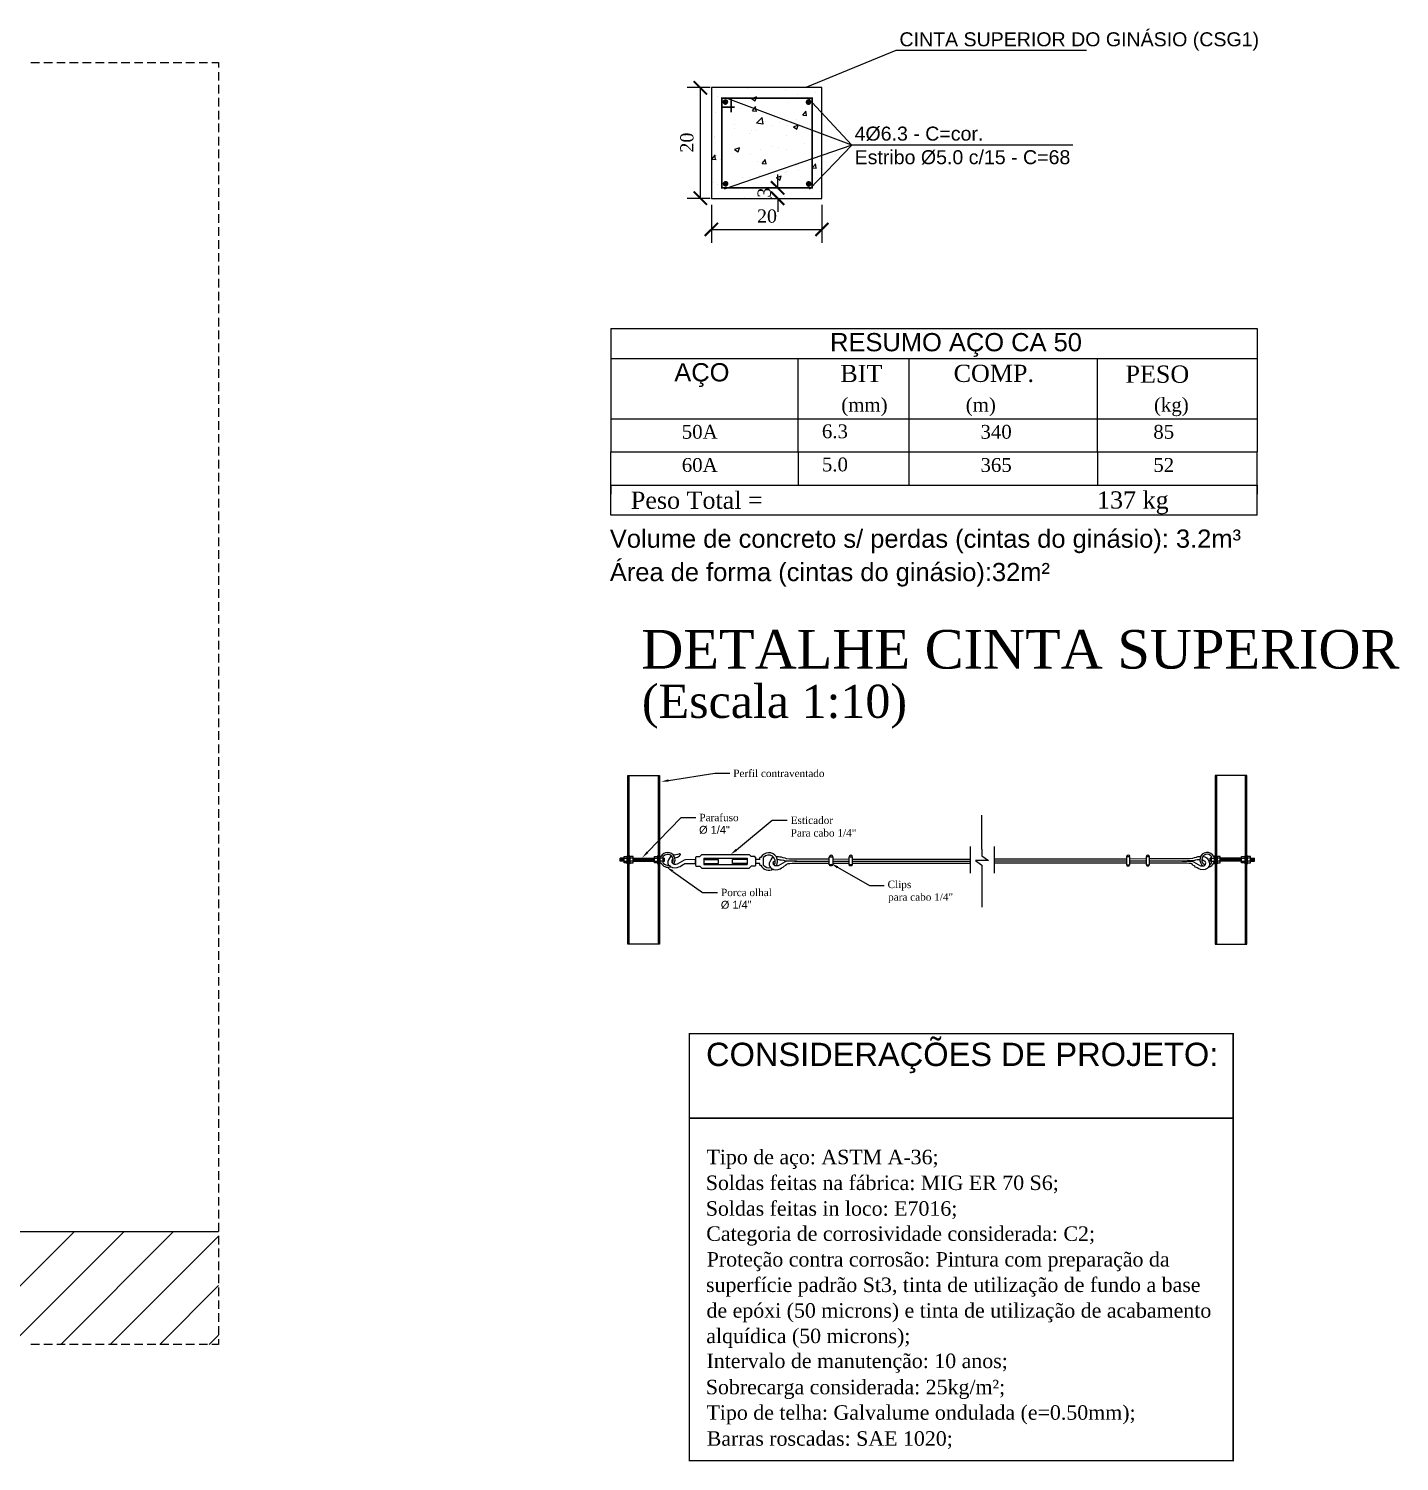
# Model space of a CAD drawing. Header units: millimetres. Extents: x 180 to 11148, y -1598 to 1045.
# Drawn here: x 7935 to 9177, y -281 to 1017 of the extents above; entities that cross this region are included whole.
import ezdxf

# ---------------------------------------------------------------- set-up
doc = ezdxf.new("R2010")
doc.units = ezdxf.units.MM
doc.header["$MEASUREMENT"] = 0
for name, color, linetype in [('PDF10_Text', 7, 'Continuous'), ('PDF11_Geometry', 7, 'Continuous'), ('PDF11_Solid Fills', 7, 'Continuous'), ('PDF11_Text', 7, 'Continuous')]:
    doc.layers.add(name, color=color, linetype=linetype)
doc.styles.add('PDF Arial', font='arial.ttf')
doc.styles.add('PDF Times New Roman', font='times.ttf')

msp = doc.modelspace()

# ---------------------------------------------------------------- linework, layer by layer
at = {"layer": 'PDF11_Geometry', "lineweight": -3}
for points in [[(8893.9221, 997.2411), (8720.9795, 997.2411), (8639.4827, 963.5839)], [(7937.1285, 986.4454), (7944.9606, 986.4454)], [(7948.7709, 986.4454), (7956.603, 986.4454)], [(7960.6249, 986.4454), (7968.2454, 986.4454)], [(7972.2673, 986.4454), (7980.0995, 986.4454)], [(7983.9097, 986.4454), (7991.7419, 986.4454)], [(7995.7638, 986.4454), (8003.596, 986.4454)], [(8007.4062, 986.4454), (8015.2384, 986.4454)], [(8019.0486, 986.4454), (8026.8808, 986.4454)], [(8030.9027, 986.4454), (8038.7349, 986.4454)], [(8042.5451, 986.4454), (8050.3773, 986.4454)], [(8054.1875, 986.4454), (8062.0197, 986.4454)], [(8066.0416, 986.4454), (8073.8737, 986.4454)], [(8077.684, 986.4454), (8085.5161, 986.4454)], [(8089.5381, 986.4454), (8097.1585, 986.4454)], [(8101.1805, 986.4454), (8107.3192, 986.4454)], [(8107.3192, 986.4454), (8107.3192, 981.7884)], [(8107.3192, 977.7665), (8107.3192, 969.9343)], [(8107.3192, 966.1241), (8107.3192, 958.2919)], [(8552.9056, 963.5839), (8531.9493, 963.5839)], [(8543.8033, 963.5839), (8543.8033, 863.2476)], [(8558.8326, 961.8905), (8558.8326, 961.8905)], [(8586.9861, 962.9489), (8586.9861, 962.9489)], [(8596.3, 962.3139), (8596.3, 962.3139)], [(8621.0665, 961.4671), (8621.0665, 961.4671)], [(8107.3192, 954.27), (8107.3192, 946.4379)], [(8559.256, 955.9635), (8559.256, 955.9635)], [(8881.6446, 911.5107), (8681.1837, 911.5107), (8566.6648, 954.4817)], [(8567.9349, 948.978), (8567.9349, 948.978)], [(8590.3729, 953.635), (8593.5481, 951.5182)], [(8590.5846, 953.8467), (8595.0299, 955.5401)], [(8591.8547, 952.1532), (8591.8547, 952.1532)], [(8593.5481, 951.5182), (8594.8182, 955.3284)], [(8623.6067, 950.0364), (8623.6067, 950.0364)], [(8632.0739, 957.4452), (8632.0739, 957.4452)], [(8681.1837, 911.5107), (8640.9645, 954.6934)], [(8647.9499, 959.562), (8647.9499, 959.562)], [(8107.3192, 942.6276), (8107.3192, 934.7955)], [(8557.9859, 940.7225), (8557.9859, 940.7225)], [(8591.008, 945.5911), (8591.008, 945.5911)], [(8591.2197, 942.6276), (8594.1832, 946.4379)], [(8591.2197, 942.6276), (8595.0299, 942.4159)], [(8594.6065, 942.2043), (8593.7598, 946.2262)], [(8594.8182, 931.4086), (8599.8985, 936.4889)], [(8599.6869, 936.4889), (8600.5336, 930.5619), (8594.8182, 931.4086)], [(8636.7309, 938.6057), (8639.6944, 942.4159)], [(8636.7309, 938.6057), (8640.5411, 938.394)], [(8640.1177, 938.394), (8639.4827, 942.2043)], [(8107.3192, 930.9852), (8107.3192, 923.1531)], [(8554.1757, 923.3647), (8554.1757, 923.3647)], [(8574.7086, 930.3502), (8574.7086, 930.3502)], [(8575.132, 926.9633), (8575.132, 926.9633)], [(8590.1613, 924.4231), (8590.1613, 924.4231)], [(8593.5481, 924.4231), (8593.5481, 924.4231)], [(8608.5774, 929.0801), (8608.5774, 929.0801)], [(8615.3512, 932.2553), (8615.3512, 932.2553)], [(8622.76, 928.8684), (8622.76, 928.8684)], [(8628.2637, 928.0217), (8631.4389, 925.9049)], [(8628.4753, 928.2334), (8632.9206, 929.9268)], [(8630.5921, 930.7735), (8630.5921, 930.7735)], [(8631.2272, 934.3721), (8631.2272, 934.3721)], [(8631.4389, 925.9049), (8632.7089, 929.7151)], [(8642.4462, 927.5983), (8642.4462, 927.5983)], [(8107.3192, 919.1311), (8107.3192, 911.299)], [(8556.5041, 918.0727), (8556.5041, 918.0727)], [(8557.1392, 919.5545), (8557.1392, 919.5545)], [(8681.1837, 911.5107), (8565.3947, 871.5031)], [(8575.132, 907.7004), (8579.5773, 909.3939)], [(8578.0955, 905.3719), (8579.3656, 909.1822)], [(8588.0445, 921.883), (8588.0445, 921.883)], [(8608.7891, 910.4523), (8608.7891, 910.4523)], [(8614.5045, 909.3939), (8614.5045, 909.3939)], [(8621.9133, 920.4012), (8621.9133, 920.4012)], [(8638.636, 912.5691), (8638.636, 912.5691)], [(8681.1837, 911.5107), (8642.8696, 871.7148)], [(8645.8331, 916.8027), (8645.8331, 916.8027)], [(8107.3192, 907.4887), (8107.3192, 899.6566)], [(8554.3873, 898.8099), (8557.5625, 902.6201)], [(8554.3873, 898.8099), (8558.1976, 898.5982)], [(8556.5041, 898.3865), (8556.5041, 898.3865)], [(8557.7742, 898.3865), (8557.1392, 902.4084)], [(8558.6209, 901.9851), (8558.6209, 901.9851)], [(8562.0078, 898.1748), (8562.0078, 898.1748)], [(8571.7451, 904.1019), (8571.7451, 904.1019)], [(8574.9203, 907.4887), (8578.0955, 905.3719)], [(8589.3145, 903.2551), (8589.3145, 903.2551)], [(8595.8766, 896.6931), (8595.8766, 896.6931)], [(8598.6285, 907.2771), (8598.6285, 907.2771)], [(8599.8985, 894.9996), (8603.0737, 898.5982)], [(8603.4971, 894.5763), (8602.6504, 898.3865)], [(8621.9133, 907.7004), (8621.9133, 907.7004)], [(8107.3192, 895.8463), (8107.3192, 888.0142)], [(8107.3192, 883.9923), (8107.3192, 876.1601)], [(8597.7817, 884.4156), (8597.7817, 884.4156)], [(8599.8985, 894.9996), (8603.7088, 894.5763)], [(8613.0227, 882.0871), (8617.468, 883.7806)], [(8614.0811, 872.7732), (8614.0811, 884.839)], [(8615.9862, 879.7587), (8617.2563, 883.7806)], [(8621.2782, 886.5324), (8621.2782, 886.5324)], [(8621.9133, 887.5908), (8621.9133, 887.5908)], [(8629.9571, 895.2113), (8629.9571, 895.2113)], [(8633.1323, 888.2259), (8633.1323, 888.2259)], [(8645.4097, 890.9777), (8648.5849, 894.5763)], [(8645.4097, 890.9777), (8649.22, 890.5543)], [(8649.0083, 890.5543), (8648.1616, 894.5763)], [(8653.2419, 890.5543), (8653.2419, 890.5543)], [(8107.3192, 872.3499), (8107.3192, 864.5177)], [(8555.6574, 877.2185), (8555.6574, 877.2185)], [(8559.0443, 875.5251), (8559.0443, 875.5251)], [(8581.9057, 882.2988), (8581.9057, 882.2988)], [(8588.6795, 882.0871), (8588.6795, 882.0871)], [(8596.0883, 881.8755), (8596.0883, 881.8755)], [(8610.0592, 872.7732), (8625.9352, 872.7732)], [(8612.811, 882.0871), (8615.9862, 879.7587)], [(8107.3192, 860.4958), (8107.3192, 852.8753)], [(8552.9056, 863.2476), (8531.9493, 863.2476)], [(8553.964, 857.3206), (8553.964, 823.0284)], [(8563.9129, 863.2476), (8564.1246, 863.2476)], [(8583.5992, 864.306), (8583.5992, 864.306)], [(8607.519, 863.2476), (8608.3657, 864.0943)], [(8608.3657, 863.2476), (8608.1541, 864.0943)], [(8610.0592, 863.2476), (8625.9352, 863.2476)], [(8614.0811, 863.2476), (8614.0811, 851.1819)], [(8620.4315, 865.3644), (8620.4315, 865.3644)], [(8645.1981, 867.6929), (8645.1981, 867.6929)], [(8652.6069, 869.3863), (8652.6069, 869.3863)], [(8654.0886, 857.3206), (8654.0886, 823.0284)], [(8107.3192, 848.8534), (8107.3192, 841.0212)], [(8107.3192, 837.211), (8107.3192, 829.3788)], [(8553.964, 835.0942), (8654.0886, 835.0942)], [(8107.3192, 825.3569), (8107.3192, 817.5247)], [(8107.3192, 813.7145), (8107.3192, 805.8823)], [(8107.3192, 802.0721), (8107.3192, 794.2399)], [(8107.3192, 790.218), (8107.3192, 782.3859)], [(8107.3192, 778.5756), (8107.3192, 770.7435)], [(8107.3192, 766.9332), (8107.3192, 759.1011)], [(8107.3192, 755.0791), (8107.3192, 747.247)], [(8107.3192, 743.4367), (8107.3192, 735.6046)], [(8462.7299, 745.3419), (8462.7299, 633.3631)], [(8462.7299, 745.3419), (9048.4485, 745.3419)], [(9048.4485, 745.3419), (9048.4485, 633.3631)], [(8107.3192, 731.5827), (8107.3192, 723.9622)], [(8107.3192, 719.9403), (8107.3192, 712.1081)], [(8462.7299, 718.0351), (9048.4485, 718.0351)], [(8632.7089, 633.3631), (8632.7089, 718.0351)], [(8733.2569, 633.3631), (8733.2569, 718.0351)], [(8903.871, 633.3631), (8903.871, 718.0351)], [(8107.3192, 708.2979), (8107.3192, 700.4657)], [(8107.3192, 696.4438), (8107.3192, 688.6116)], [(8107.3192, 684.8014), (8107.3192, 676.9692)], [(8107.3192, 673.159), (8107.3192, 665.3268)], [(8462.7299, 663.4217), (9048.4485, 663.4217)], [(8107.3192, 661.3049), (8107.3192, 653.4727)], [(8107.3192, 649.6625), (8107.3192, 641.8303)], [(8107.3192, 638.0201), (8107.3192, 630.1879)], [(8107.3192, 626.166), (8107.3192, 618.3339)], [(8462.7299, 625.531), (8462.7299, 633.3631)], [(8462.7299, 633.3631), (9048.4485, 633.3631)], [(8462.7299, 595.2607), (8462.7299, 625.531)], [(8632.7089, 633.3631), (8632.7089, 603.3046)], [(8733.2569, 625.531), (8733.2569, 633.3631)], [(8733.2569, 603.3046), (8733.2569, 625.531)], [(8903.871, 633.3631), (8903.871, 625.531)], [(8903.871, 625.531), (8903.871, 603.3046)], [(9048.4485, 625.531), (9048.4485, 633.3631)], [(9048.4485, 595.2607), (9048.4485, 625.531)], [(8107.3192, 614.5236), (8107.3192, 606.6915)], [(8107.3192, 602.6695), (8107.3192, 595.0491)], [(8462.7299, 603.3046), (8462.7299, 595.2607)], [(8462.7299, 603.3046), (9048.4485, 603.3046)], [(8462.7299, 603.3046), (9048.4485, 603.3046)], [(8462.7299, 575.9979), (8462.7299, 603.3046)], [(9048.4485, 603.3046), (9048.4485, 595.2607)], [(9048.4485, 575.9979), (9048.4485, 603.3046)], [(8107.3192, 591.0271), (8107.3192, 583.195)], [(8107.3192, 579.3847), (8107.3192, 571.5526)], [(9048.4485, 575.9979), (8462.7299, 575.9979)], [(8107.3192, 567.5307), (8107.3192, 559.6985)], [(8107.3192, 555.8883), (8107.3192, 548.0561)], [(8107.3192, 544.2459), (8107.3192, 536.4137)], [(8107.3192, 532.3918), (8107.3192, 524.5596)], [(8107.3192, 520.7494), (8107.3192, 512.9172)], [(8107.3192, 509.107), (8107.3192, 501.2748)], [(8107.3192, 497.2529), (8107.3192, 489.4207)], [(8107.3192, 485.6105), (8107.3192, 477.7783)], [(8107.3192, 473.7564), (8107.3192, 466.1359)], [(8107.3192, 462.114), (8107.3192, 454.2819)], [(8107.3192, 450.4716), (8107.3192, 442.6395)], [(8107.3192, 438.6175), (8107.3192, 430.7854)], [(8107.3192, 426.9751), (8107.3192, 419.143)], [(8107.3192, 415.3327), (8107.3192, 407.5006)], [(8107.3192, 403.4787), (8107.3192, 395.6465)], [(8107.3192, 391.8363), (8107.3192, 384.0041)], [(8107.3192, 380.1939), (8107.3192, 372.3617)], [(8107.3192, 368.3398), (8107.3192, 360.5076)], [(8107.3192, 356.6974), (8107.3192, 348.8652)], [(8107.3192, 344.8433), (8107.3192, 337.2228)], [(8478.242, 187.2174), (8478.242, 340.2621)], [(8478.242, 340.2621), (8506.8188, 340.2621)], [(8479.3004, 187.2174), (8479.3004, 340.2621)], [(8505.7604, 340.2621), (8505.7604, 187.2174)], [(8506.8188, 340.2621), (8506.8188, 187.2174)], [(8515.0743, 335.6051), (8556.987, 342.1672), (8570.5345, 342.1672)], [(9010.6172, 340.2621), (9010.6172, 187.2174)], [(9039.194, 340.2621), (9010.6172, 340.2621)], [(9011.6756, 340.2621), (9011.6756, 187.2174)], [(9038.1356, 187.2174), (9038.1356, 340.2621)], [(9039.194, 187.2174), (9039.194, 340.2621)], [(8107.3192, 333.2009), (8107.3192, 325.3687)], [(8107.3192, 321.5585), (8107.3192, 313.7263)], [(8107.3192, 309.7044), (8107.3192, 301.8723)], [(8495.8114, 270.4077), (8526.505, 302.1597), (8539.8409, 302.1597)], [(8576.6732, 272.7362), (8609.0602, 299.6195), (8622.6078, 299.6195)], [(8799.1489, 273.3712), (8799.1489, 304.0648)], [(8107.3192, 298.062), (8107.3192, 290.2299)], [(8107.3192, 286.4196), (8107.3192, 278.5875)], [(8107.3192, 274.5655), (8107.3192, 266.7334)], [(8788.3532, 275.6997), (8788.3532, 251.5682)], [(8799.1489, 273.3712), (8799.1489, 267.2325), (8805.0759, 262.9989), (8793.4335, 262.9989), (8799.1489, 258.7653), (8799.1489, 253.8966)], [(8810.1562, 275.6997), (8810.1562, 251.5682)], [(8107.3192, 262.9231), (8107.3192, 255.091)], [(8474.8551, 265.1157), (8471.2566, 265.1157)], [(8471.2566, 262.3638), (8471.2566, 265.1157)], [(8471.2566, 264.904), (8474.8551, 264.904)], [(8474.8551, 264.904), (8471.2566, 264.904)], [(8474.8551, 264.6923), (8471.2566, 264.6923)], [(8474.8551, 264.269), (8471.2566, 264.269)], [(8474.8551, 263.6339), (8471.2566, 263.6339)], [(8474.8551, 262.9989), (8471.2566, 262.9989)], [(8474.8551, 262.7872), (8471.2566, 262.7872)], [(8474.8551, 262.5755), (8471.2566, 262.5755)], [(8474.8551, 262.3638), (8471.2566, 262.3638)], [(8474.8551, 263.6339), (8473.585, 263.6339)], [(8474.8551, 260.8821), (8474.8551, 266.5974)], [(8474.8551, 266.5974), (8477.607, 266.5974)], [(8474.8551, 265.1157), (8477.607, 265.1157)], [(8474.8551, 262.3638), (8477.607, 262.3638)], [(8477.607, 260.8821), (8474.8551, 260.8821)], [(8482.899, 266.5974), (8479.9354, 266.5974)], [(8482.899, 265.1157), (8479.9354, 265.1157)], [(8482.899, 262.3638), (8479.9354, 262.3638)], [(8479.9354, 260.8821), (8482.899, 260.8821)], [(8482.899, 260.8821), (8482.899, 266.5974)], [(8482.899, 265.1157), (8502.3735, 265.1157)], [(8492.6362, 264.904), (8482.899, 264.904)], [(8482.899, 264.904), (8502.3735, 264.904)], [(8482.899, 264.6923), (8502.3735, 264.6923)], [(8482.899, 264.269), (8502.3735, 264.269)], [(8482.899, 263.6339), (8502.3735, 263.6339)], [(8482.899, 262.9989), (8502.3735, 262.9989)], [(8482.899, 262.7872), (8502.3735, 262.7872)], [(8482.899, 262.5755), (8502.3735, 262.5755)], [(8482.899, 262.3638), (8502.3735, 262.3638)], [(8502.3735, 260.8821), (8502.3735, 266.5974)], [(8502.3735, 266.5974), (8505.1254, 266.5974)], [(8502.3735, 265.1157), (8505.1254, 265.1157)], [(8502.3735, 262.3638), (8505.1254, 262.3638)], [(8505.1254, 260.8821), (8502.3735, 260.8821)], [(8508.3006, 266.5974), (8507.4538, 266.5974)], [(8510.2057, 265.1157), (8507.4538, 265.1157)], [(8510.2057, 262.3638), (8507.4538, 262.3638)], [(8507.4538, 260.8821), (8508.3006, 260.8821)], [(8510.2057, 260.8821), (8510.2057, 266.5974)], [(8510.2057, 266.5974), (8510.2057, 266.5974)], [(8510.2057, 265.1157), (8511.4758, 265.1157)], [(8511.4758, 264.904), (8510.2057, 264.904)], [(8510.2057, 264.904), (8511.4758, 264.904)], [(8510.2057, 264.6923), (8511.4758, 264.6923)], [(8510.2057, 264.269), (8511.4758, 264.269)], [(8510.2057, 263.6339), (8511.4758, 263.6339)], [(8510.2057, 262.9989), (8511.4758, 262.9989)], [(8510.2057, 262.7872), (8511.4758, 262.7872)], [(8510.2057, 262.5755), (8511.4758, 262.5755)], [(8510.2057, 262.3638), (8511.4758, 262.3638)], [(8510.2057, 260.8821), (8510.2057, 260.8821)], [(8511.4758, 262.3638), (8511.4758, 265.1157)], [(8517.6145, 267.2325), (8516.9794, 266.5974), (8515.921, 265.3274), (8515.4977, 264.269), (8514.4393, 262.1522), (8514.4393, 260.4587), (8515.0743, 259.1886), (8515.921, 258.5536), (8516.7678, 257.2835), (8518.0378, 257.0718), (8518.6729, 256.6485), (8520.3663, 256.4368), (8522.9065, 256.6485), (8524.3882, 257.2835), (8525.6583, 257.7069), (8526.9284, 258.5536), (8528.1985, 259.612), (8529.0452, 259.8237), (8529.8919, 260.247), (8531.5854, 260.4587), (8533.7022, 260.4587), (8537.089, 260.4587), (8538.9942, 260.4587), (8539.6292, 260.4587), (8539.6292, 264.0573), (8530.3153, 263.8456), (8529.2569, 263.4222), (8522.9065, 259.8237), (8521.6364, 259.612), (8520.3663, 259.612), (8519.5196, 259.8237), (8519.0962, 260.4587), (8518.4612, 261.0938), (8518.2495, 261.5171), (8518.2495, 262.5755), (8518.4612, 263.6339), (8518.6729, 264.0573), (8519.0962, 264.269)], [(8525.0233, 269.3493), (8524.3882, 268.9259), (8523.1182, 268.5026), (8521.6364, 268.2909), (8520.3663, 268.0792), (8519.0962, 268.0792)], [(8520.578, 265.1157), (8521.0014, 265.539), (8522.0598, 265.7507), (8523.1182, 266.1741), (8524.1766, 266.8091), (8525.0233, 267.4442), (8525.4466, 267.8675), (8525.87, 268.2909), (8525.87, 268.9259), (8525.4466, 269.1376), (8525.0233, 269.3493)], [(8539.6292, 265.9624), (8540.4759, 266.5974)], [(8539.6292, 265.9624), (8539.6292, 258.5536)], [(8540.4759, 266.5974), (8543.4394, 266.5974)], [(8543.4394, 266.5974), (8545.3446, 268.5026)], [(8545.3446, 268.5026), (8588.1039, 268.5026)], [(8547.038, 265.1157), (8586.4105, 265.1157)], [(8547.038, 265.1157), (8547.038, 259.4003)], [(8547.038, 264.0573), (8560.3738, 264.0573)], [(8547.038, 260.4587), (8560.3738, 260.4587)], [(8560.3738, 260.4587), (8560.3738, 264.0573)], [(8573.0746, 260.4587), (8573.0746, 264.0573)], [(8586.4105, 264.0573), (8573.0746, 264.0573)], [(8586.4105, 260.4587), (8573.0746, 260.4587)], [(8586.4105, 265.1157), (8586.4105, 259.4003)], [(8590.009, 266.5974), (8588.1039, 268.5026)], [(8593.1842, 266.5974), (8590.009, 266.5974)], [(8593.8193, 265.9624), (8593.1842, 266.5974)], [(8593.8193, 265.9624), (8593.8193, 258.5536)], [(8597.8412, 264.0573), (8593.8193, 264.0573)], [(8597.8412, 260.4587), (8593.8193, 260.4587)], [(8598.6879, 265.7507), (8597.8412, 265.7507)], [(8597.8412, 264.0573), (8597.8412, 265.7507)], [(8597.8412, 258.7653), (8597.8412, 260.4587)], [(8601.2281, 258.7653), (8601.2281, 265.7507)], [(8607.1551, 262.5755), (8606.3084, 260.6704)], [(8606.3084, 260.6704), (8606.3084, 258.7653)], [(8607.7902, 263.8456), (8607.1551, 262.5755)], [(8608.6369, 265.1157), (8607.7902, 263.8456)], [(8609.4836, 265.7507), (8608.6369, 265.1157)], [(8610.1186, 266.1741), (8609.4836, 265.7507)], [(8609.907, 261.0938), (8610.1186, 261.9405)], [(8610.1186, 260.0354), (8609.907, 261.0938)], [(8610.1186, 261.9405), (8610.542, 262.5755)], [(8610.3303, 259.4003), (8610.1186, 260.0354)], [(8610.542, 262.5755), (8610.9654, 262.5755)], [(8610.9654, 262.5755), (8611.6004, 262.9989)], [(8612.4471, 266.5974), (8614.7756, 266.5974), (8615.834, 266.3858), (8617.3158, 266.3858), (8618.5858, 265.9624), (8620.491, 265.539), (8621.761, 264.904), (8624.7246, 264.4806), (8627.4764, 264.4806), (8630.8633, 264.4806)], [(8613.5055, 264.0573), (8613.9289, 264.269)], [(8613.9289, 264.269), (8614.9873, 264.0573), (8615.834, 263.8456), (8617.5274, 263.6339), (8619.2209, 263.4222), (8620.0676, 263.2106), (8621.126, 262.7872), (8622.1844, 262.7872), (8624.3012, 262.7872), (8626.418, 262.7872), (8629.3815, 262.5755), (8631.2866, 262.5755)], [(8620.9143, 261.9405), (8614.5639, 258.3419)], [(8616.2574, 255.5901), (8617.5274, 256.4368), (8619.0092, 257.0718), (8620.0676, 258.1302), (8621.5494, 258.977), (8621.761, 259.612), (8623.4545, 260.4587), (8624.9362, 260.4587), (8627.2647, 260.6704), (8630.2282, 260.6704), (8632.9801, 260.6704), (8660.7102, 260.6704)], [(8622.1844, 262.3638), (8620.9143, 261.9405)], [(8631.4983, 262.3638), (8622.1844, 262.3638)], [(8630.8633, 264.4806), (8660.7102, 264.4806)], [(8631.2866, 262.5755), (8660.7102, 262.5755)], [(8631.4983, 262.3638), (8660.7102, 262.5755)], [(8663.8854, 264.4806), (8678.703, 264.269)], [(8663.8854, 262.5755), (8678.703, 262.5755)], [(8663.8854, 262.5755), (8678.703, 262.5755)], [(8663.8854, 260.6704), (8678.703, 260.6704)], [(8681.6665, 264.269), (8695.0023, 264.269)], [(8681.6665, 262.5755), (8695.0023, 262.5755)], [(8681.6665, 262.5755), (8695.0023, 262.5755)], [(8681.6665, 260.6704), (8695.0023, 260.6704)], [(8695.0023, 264.269), (8788.3532, 264.269)], [(8695.0023, 262.5755), (8788.3532, 262.5755)], [(8695.0023, 262.5755), (8788.3532, 262.5755)], [(8695.0023, 260.6704), (8788.3532, 260.6704)], [(8913.6678, 264.269), (8810.1562, 264.269)], [(8913.6678, 262.5755), (8810.1562, 262.5755)], [(8913.6678, 262.5755), (8810.1562, 262.5755)], [(8913.6678, 260.6704), (8810.1562, 260.6704)], [(8930.1788, 264.269), (8913.6678, 264.269)], [(8930.1788, 262.5755), (8913.6678, 262.5755)], [(8930.1788, 262.5755), (8913.6678, 262.5755)], [(8930.1788, 260.6704), (8913.6678, 260.6704)], [(8947.9599, 264.4806), (8933.1423, 264.269)], [(8947.9599, 262.5755), (8933.1423, 262.5755)], [(8947.9599, 262.5755), (8933.1423, 262.5755)], [(8947.9599, 260.6704), (8933.1423, 260.6704)], [(8980.982, 264.4806), (8951.1351, 264.4806)], [(8980.5586, 262.3638), (8951.1351, 262.5755)], [(8980.5586, 262.5755), (8951.1351, 262.5755)], [(8995.7996, 255.5901), (8994.3178, 256.4368), (8992.8361, 257.0718), (8991.7777, 258.1302), (8990.2959, 258.977), (8990.0842, 259.612), (8988.3908, 260.4587), (8986.909, 260.4587), (8984.5806, 260.6704), (8981.617, 260.6704), (8978.8652, 260.6704), (8951.1351, 260.6704)], [(8996.6463, 264.0573), (8996.0113, 263.8456), (8994.3178, 263.6339), (8992.6244, 263.4222), (8991.7777, 263.2106), (8990.7193, 262.7872), (8989.6609, 262.7872), (8987.5441, 262.7872), (8985.4273, 262.7872), (8982.4638, 262.5755), (8980.5586, 262.5755)], [(8980.5586, 262.3638), (8989.6609, 262.3638)], [(8997.2814, 266.5974), (8997.0697, 266.5974), (8996.0113, 266.3858), (8994.5295, 266.3858), (8993.2594, 265.9624), (8991.3543, 265.539), (8990.0842, 264.904), (8987.1207, 264.4806), (8984.5806, 264.4806), (8980.982, 264.4806)], [(8989.6609, 262.3638), (8990.931, 261.9405)], [(8990.931, 261.9405), (8997.2814, 258.3419)], [(8998.9748, 264.0573), (8998.3398, 264.0573)], [(8999.6098, 263.2106), (8998.9748, 264.0573)], [(8999.6098, 266.5974), (8999.1865, 266.5974)], [(8999.6098, 266.5974), (9001.3033, 266.3858)], [(9000.8799, 262.5755), (8999.6098, 263.2106)], [(9001.3033, 262.5755), (9000.8799, 262.5755)], [(9001.3033, 266.3858), (9002.3617, 265.7507)], [(9001.7266, 261.9405), (9001.3033, 262.5755)], [(9001.9383, 261.0938), (9001.7266, 261.9405)], [(9001.7266, 260.0354), (9001.9383, 261.0938)], [(9001.7266, 259.4003), (9001.7266, 260.0354)], [(9002.3617, 265.7507), (9003.2084, 265.1157)], [(9003.2084, 265.1157), (9004.0551, 263.8456)], [(9004.0551, 263.8456), (9004.6902, 262.5755)], [(9004.6902, 262.5755), (9005.5369, 260.6704)], [(9005.5369, 260.6704), (9005.5369, 258.7653)], [(9007.2303, 265.1157), (9005.9602, 265.1157)], [(9005.9602, 262.3638), (9005.9602, 265.1157)], [(9005.9602, 264.904), (9007.2303, 264.904)], [(9007.2303, 264.904), (9005.9602, 264.904)], [(9007.2303, 264.6923), (9005.9602, 264.6923)], [(9007.2303, 264.269), (9005.9602, 264.269)], [(9007.2303, 263.6339), (9005.9602, 263.6339)], [(9007.2303, 262.9989), (9005.9602, 262.9989)], [(9007.2303, 262.7872), (9005.9602, 262.7872)], [(9007.2303, 262.5755), (9005.9602, 262.5755)], [(9007.2303, 262.3638), (9005.9602, 262.3638)], [(9007.2303, 260.8821), (9007.2303, 266.5974)], [(9007.2303, 266.5974), (9007.2303, 266.5974)], [(9007.2303, 265.1157), (9009.9822, 265.1157)], [(9007.2303, 262.3638), (9009.9822, 262.3638)], [(9007.2303, 260.8821), (9007.2303, 260.8821)], [(9009.1354, 266.5974), (9009.9822, 266.5974)], [(9009.9822, 260.8821), (9009.1354, 260.8821)], [(9015.0625, 266.5974), (9012.3106, 266.5974)], [(9015.0625, 265.1157), (9012.3106, 265.1157)], [(9015.0625, 262.3638), (9012.3106, 262.3638)], [(9012.3106, 260.8821), (9015.0625, 260.8821)], [(9015.0625, 260.8821), (9015.0625, 266.5974)], [(9034.537, 265.1157), (9015.0625, 265.1157)], [(9034.537, 264.904), (9015.0625, 264.904)], [(9034.537, 264.6923), (9015.0625, 264.6923)], [(9034.537, 264.269), (9015.0625, 264.269)], [(9034.537, 263.6339), (9015.0625, 263.6339)], [(9034.537, 262.9989), (9015.0625, 262.9989)], [(9034.537, 262.7872), (9015.0625, 262.7872)], [(9034.537, 262.5755), (9015.0625, 262.5755)], [(9034.537, 262.3638), (9015.0625, 262.3638)], [(9024.7998, 264.904), (9034.537, 264.904)], [(9034.537, 260.8821), (9034.537, 266.5974)], [(9034.537, 266.5974), (9037.5006, 266.5974)], [(9034.537, 265.1157), (9037.5006, 265.1157)], [(9034.537, 262.3638), (9037.5006, 262.3638)], [(9037.5006, 260.8821), (9034.537, 260.8821)], [(9042.5809, 266.5974), (9039.829, 266.5974)], [(9042.5809, 265.1157), (9039.829, 265.1157)], [(9042.5809, 262.3638), (9039.829, 262.3638)], [(9039.829, 260.8821), (9042.5809, 260.8821)], [(9042.5809, 260.8821), (9042.5809, 266.5974)], [(9042.5809, 265.1157), (9046.1794, 265.1157)], [(9046.1794, 264.904), (9042.5809, 264.904)], [(9042.5809, 264.904), (9046.1794, 264.904)], [(9042.5809, 264.6923), (9046.1794, 264.6923)], [(9042.5809, 264.269), (9046.1794, 264.269)], [(9042.5809, 263.6339), (9046.1794, 263.6339)], [(9042.5809, 263.6339), (9043.851, 263.6339)], [(9042.5809, 262.9989), (9046.1794, 262.9989)], [(9042.5809, 262.7872), (9046.1794, 262.7872)], [(9042.5809, 262.5755), (9046.1794, 262.5755)], [(9042.5809, 262.3638), (9046.1794, 262.3638)], [(9046.1794, 262.3638), (9046.1794, 265.1157)], [(8107.3192, 251.2807), (8107.3192, 243.4486)], [(8518.8846, 253.2616), (8545.9796, 234.2104), (8559.3154, 234.2104)], [(8539.6292, 258.5536), (8540.4759, 257.9186)], [(8540.4759, 257.9186), (8543.4394, 257.9186)], [(8543.4394, 257.9186), (8545.3446, 256.0134)], [(8545.3446, 256.0134), (8588.1039, 256.0134)], [(8547.038, 259.4003), (8586.4105, 259.4003)], [(8590.009, 257.9186), (8588.1039, 256.0134)], [(8593.1842, 257.9186), (8590.009, 257.9186)], [(8593.8193, 258.5536), (8593.1842, 257.9186)], [(8597.8412, 258.7653), (8598.6879, 258.7653)], [(8606.3084, 258.7653), (8606.9434, 257.7069)], [(8606.9434, 257.7069), (8607.5785, 256.8602)], [(8607.5785, 256.8602), (8608.4252, 255.8018)], [(8608.4252, 255.8018), (8609.907, 255.3784)], [(8609.907, 255.3784), (8610.3303, 254.955)], [(8610.7537, 258.7653), (8610.3303, 259.4003)], [(8610.3303, 254.955), (8612.2354, 254.7434)], [(8611.3887, 258.3419), (8610.7537, 258.7653)], [(8612.0238, 258.1302), (8611.3887, 258.3419)], [(8613.2938, 258.1302), (8612.0238, 258.1302)], [(8612.2354, 254.7434), (8614.5639, 254.955)], [(8614.5639, 258.3419), (8613.2938, 258.1302)], [(8614.5639, 254.955), (8616.2574, 255.5901)], [(8661.3452, 258.1302), (8661.3452, 259.1886)], [(8663.462, 259.1886), (8661.3452, 259.1886)], [(8663.462, 258.1302), (8661.3452, 258.1302)], [(8661.7686, 258.1302), (8661.7686, 259.1886)], [(8662.827, 258.1302), (8662.827, 259.1886)], [(8663.462, 259.1886), (8663.462, 258.1302)], [(8668.119, 257.0718), (8697.1191, 240.3491), (8710.6666, 240.3491)], [(8679.1263, 258.1302), (8679.1263, 259.1886)], [(8681.2431, 259.1886), (8679.1263, 259.1886)], [(8681.2431, 258.1302), (8679.1263, 258.1302)], [(8679.7614, 258.1302), (8679.7614, 259.1886)], [(8680.6081, 258.1302), (8680.6081, 259.1886)], [(8681.2431, 259.1886), (8681.2431, 258.1302)], [(8799.1489, 253.8966), (8799.1489, 220.6629)], [(8930.6022, 259.1886), (8930.6022, 258.1302)], [(8930.6022, 259.1886), (8932.719, 259.1886)], [(8930.6022, 258.1302), (8932.719, 258.1302)], [(8931.2372, 258.1302), (8931.2372, 259.1886)], [(8932.2956, 258.1302), (8932.2956, 259.1886)], [(8932.719, 258.1302), (8932.719, 259.1886)], [(8948.595, 259.1886), (8948.595, 258.1302)], [(8948.595, 259.1886), (8950.5001, 259.1886)], [(8948.595, 258.1302), (8950.5001, 258.1302)], [(8949.0183, 258.1302), (8949.0183, 259.1886)], [(8950.0767, 258.1302), (8950.0767, 259.1886)], [(8950.5001, 258.1302), (8950.5001, 259.1886)], [(8997.2814, 254.955), (8995.7996, 255.5901)], [(8997.2814, 258.3419), (8998.5514, 258.1302)], [(8999.6098, 254.7434), (8997.2814, 254.955)], [(8998.5514, 258.1302), (8999.8215, 258.1302)], [(9001.515, 254.955), (8999.6098, 254.7434)], [(8999.8215, 258.1302), (9000.4566, 258.3419)], [(9000.4566, 258.3419), (9001.0916, 258.7653)], [(9001.0916, 258.7653), (9001.7266, 259.4003)], [(9001.9383, 255.3784), (9001.515, 254.955)], [(9003.4201, 255.8018), (9001.9383, 255.3784)], [(9004.2668, 256.8602), (9003.4201, 255.8018)], [(9004.9018, 257.7069), (9004.2668, 256.8602)], [(9005.5369, 258.7653), (9004.9018, 257.7069)], [(8107.3192, 239.4267), (8107.3192, 231.5945)], [(8107.3192, 227.7843), (8107.3192, 219.9521)], [(8107.3192, 215.9302), (8107.3192, 208.3097)], [(8107.3192, 204.2878), (8107.3192, 196.4556)], [(8107.3192, 192.6454), (8107.3192, 184.8132)], [(8506.8188, 187.2174), (8478.242, 187.2174)], [(9010.6172, 187.2174), (9039.194, 187.2174)], [(8107.3192, 180.7913), (8107.3192, 172.9591)], [(8107.3192, 169.1489), (8107.3192, 161.3167)], [(8107.3192, 157.5065), (8107.3192, 149.6743)], [(8107.3192, 145.6524), (8107.3192, 137.8203)], [(8107.3192, 134.01), (8107.3192, 126.1779)], [(8107.3192, 122.1559), (8107.3192, 114.5355)], [(8107.3192, 110.5135), (8107.3192, 102.6814)], [(8107.3192, 98.8711), (8107.3192, 91.039)], [(8107.3192, 87.0171), (8107.3192, 79.1849)], [(8107.3192, 75.3747), (8107.3192, 67.5425)], [(8107.3192, 63.7323), (8107.3192, 55.9001)], [(8107.3192, 51.8782), (8107.3192, 44.046)], [(8107.3192, 40.2358), (8107.3192, 32.4036)], [(8107.3192, 28.5934), (8107.3192, 20.7612)], [(8107.3192, 16.7393), (8107.3192, 8.9071)], [(8107.3192, 5.0969), (8107.3192, -2.7353)], [(8107.3192, -6.7572), (8107.3192, -14.3777)], [(8107.3192, -18.3996), (8107.3192, -26.2317)], [(8107.3192, -30.042), (8107.3192, -37.8741)], [(8107.3192, -41.8961), (8107.3192, -49.7282)], [(8107.3192, -53.5385), (8107.3192, -61.3706)], [(5547.8963, -73.2247), (8107.3192, -73.2247)], [(7874.2595, -175.4661), (7976.7126, -73.2247)], [(7919.3473, -175.4661), (8021.5888, -73.2247)], [(7964.2235, -175.4661), (8066.4649, -73.2247)], [(8009.0997, -175.4661), (8107.3192, -77.2466)], [(8107.3192, -65.1809), (8107.3192, -73.013)], [(8107.3192, -77.0349), (8107.3192, -84.8671)], [(8107.3192, -88.6773), (8107.3192, -96.5095)], [(8107.3192, -100.3197), (8107.3192, -108.1519)], [(8107.3192, -112.1738), (8107.3192, -120.006)], [(8053.9758, -175.4661), (8107.3192, -122.1228)], [(8107.3192, -123.8162), (8107.3192, -131.6484)], [(8107.3192, -135.6703), (8107.3192, -143.2908)], [(8107.3192, -147.3127), (8107.3192, -155.1449)], [(8098.852, -175.4661), (8107.3192, -166.9989)], [(8107.3192, -158.9551), (8107.3192, -166.7873)], [(7944.9606, -175.4661), (7937.1285, -175.4661)], [(7956.603, -175.4661), (7948.7709, -175.4661)], [(7968.2454, -175.4661), (7960.6249, -175.4661)], [(7980.0995, -175.4661), (7972.2673, -175.4661)], [(7991.7419, -175.4661), (7983.9097, -175.4661)], [(8003.596, -175.4661), (7995.7638, -175.4661)], [(8015.2384, -175.4661), (8007.4062, -175.4661)], [(8026.8808, -175.4661), (8019.0486, -175.4661)], [(8038.7349, -175.4661), (8030.9027, -175.4661)], [(8050.3773, -175.4661), (8042.5451, -175.4661)], [(8062.0197, -175.4661), (8054.1875, -175.4661)], [(8073.8737, -175.4661), (8066.0416, -175.4661)], [(8085.5161, -175.4661), (8077.684, -175.4661)], [(8097.1585, -175.4661), (8089.5381, -175.4661)], [(8107.3192, -170.8092), (8107.3192, -175.4661), (8101.1805, -175.4661)]]:
    msp.add_lwpolyline(points, dxfattribs=at)
for points in [[(8553.964, 863.2476), (8654.0886, 863.2476), (8654.0886, 963.5839), (8553.964, 963.5839)], [(8478.242, 260.0354), (8477.607, 260.0354), (8477.607, 267.2325), (8478.242, 267.2325)], [(8479.9354, 260.0354), (8479.3004, 260.0354), (8479.3004, 267.2325), (8479.9354, 267.2325)], [(8505.1254, 260.0354), (8505.7604, 260.0354), (8505.7604, 267.2325), (8505.1254, 267.2325)], [(8506.8188, 260.0354), (8507.4538, 260.0354), (8507.4538, 267.2325), (8506.8188, 267.2325)], [(8660.7102, 266.3858), (8663.8854, 266.3858), (8663.8854, 259.1886), (8660.7102, 259.1886)], [(8678.703, 266.3858), (8681.6665, 266.3858), (8681.6665, 259.1886), (8678.703, 259.1886)], [(8933.1423, 266.3858), (8930.1788, 266.3858), (8930.1788, 259.1886), (8933.1423, 259.1886)], [(8951.1351, 266.3858), (8947.9599, 266.3858), (8947.9599, 259.1886), (8951.1351, 259.1886)], [(9010.6172, 260.0354), (9009.9822, 260.0354), (9009.9822, 267.2325), (9010.6172, 267.2325)], [(9012.3106, 260.0354), (9011.6756, 260.0354), (9011.6756, 267.2325), (9012.3106, 267.2325)], [(9037.5006, 260.0354), (9038.1356, 260.0354), (9038.1356, 267.2325), (9037.5006, 267.2325)], [(9039.194, 260.0354), (9039.829, 260.0354), (9039.829, 267.2325), (9039.194, 267.2325)]]:
    msp.add_lwpolyline(points, close=True, dxfattribs=at)
for points, const_width in [([(8563.3837, 953.9525), (8563.3837, 872.8791), (8645.3039, 872.8791), (8645.3039, 953.9525)], 1.4818), ([(8533.8312, 29.5732), (9026.8339, 29.5732), (9026.8339, 106.2013), (8533.8312, 106.2013)], 1.2701)]:
    msp.add_lwpolyline(points, close=True, dxfattribs=dict(at, const_width=const_width))
msp.add_lwpolyline([(8533.8312, -280.8555, 1.0584, 1.0584, 0), (9026.8339, -280.8555, 1.2701, 1.2701, 0), (9026.8339, 29.5732, 1.2701, 1.2701, 0), (8533.8312, 29.5732, 1.2701, 1.2701, 0)], format="xyseb", close=True, dxfattribs=at)
for centre, radius, start, end in [((8514.3334, 263.7398), 6.6679, 324.2999295, 154.259031), ((8514.3334, 263.7398), 6.6679, 205.7409651, 290.4895116), ((8514.3334, 263.7398), 4.9745, 329.2657341, 144.0307858), ((8514.3334, 263.7398), 4.9745, 215.9692076, 283.6725109), ((8605.9909, 262.258), 7.938, 328.6834533, 154.2590432), ((8605.9909, 262.258), 5.8212, 325.7501142, 144.030754), ((8662.5094, 266.2799), 1.5876, 11.9971056, 168.0028944), ((8680.2906, 266.2799), 1.5876, 11.9971056, 168.0028944), ((8931.7664, 266.2799), 1.5876, 11.9971056, 168.0028945), ((8949.5475, 266.2799), 1.5876, 11.9971056, 168.0028944), ((9003.3142, 263.7398), 6.6679, 25.7409575, 237.9583798), ((9003.3142, 263.7398), 4.9745, 35.9692254, 247.9009896), ((9003.3142, 263.7398), 6.6679, 281.7608431, 334.2590415), ((9003.3142, 263.7398), 4.9745, 298.174417, 324.030793), ((8605.9909, 262.258), 7.938, 205.7409493, 300.6299237), ((8605.9909, 262.258), 5.8212, 215.9692476, 288.9843736)]:
    msp.add_arc(centre, radius, start, end, dxfattribs=at)
at = {"layer": 'PDF11_Solid Fills', "transparency": 33554559}
for points in [[(8550.5771, 958.0803), (8537.2413, 968.8759), (8538.5113, 970.146)], [(8549.307, 956.8102), (8550.5771, 958.0803), (8537.2413, 968.8759)], [(8566.6648, 950.6715), (8564.3363, 951.9415), (8564.1246, 950.6715)], [(8564.1246, 950.6715), (8564.3363, 949.4014), (8566.6648, 950.6715)], [(8565.3947, 952.7883), (8566.6648, 950.6715), (8564.3363, 951.9415)], [(8564.3363, 949.4014), (8566.6648, 950.6715), (8565.3947, 948.343)], [(8566.6648, 953.2116), (8565.3947, 952.7883), (8566.6648, 950.6715)], [(8566.6648, 950.6715), (8565.3947, 948.343), (8566.6648, 947.9196)], [(8566.6648, 950.6715), (8567.9349, 952.7883), (8566.6648, 953.2116)], [(8568.9933, 951.9415), (8566.6648, 950.6715), (8567.9349, 952.7883)], [(8569.2049, 950.6715), (8568.9933, 951.9415), (8566.6648, 950.6715)], [(8566.6648, 947.9196), (8567.9349, 948.343), (8566.6648, 950.6715)], [(8567.9349, 948.343), (8566.6648, 950.6715), (8568.9933, 949.4014)], [(8566.6648, 950.6715), (8568.9933, 949.4014), (8569.2049, 950.6715)], [(8572.5918, 954.0583), (8571.1101, 954.0583), (8572.5918, 941.1459)], [(8571.1101, 954.0583), (8572.5918, 941.1459), (8571.1101, 941.1459)], [(8642.0229, 950.4598), (8639.6944, 951.7299), (8639.271, 950.4598)], [(8639.271, 950.4598), (8639.6944, 949.1897), (8642.0229, 950.4598)], [(8640.5411, 952.7883), (8642.0229, 950.4598), (8639.6944, 951.7299)], [(8639.6944, 949.1897), (8642.0229, 950.4598), (8640.5411, 948.1313)], [(8642.0229, 952.9999), (8640.5411, 952.7883), (8642.0229, 950.4598)], [(8642.0229, 950.4598), (8640.5411, 948.1313), (8642.0229, 947.9196)], [(8642.0229, 950.4598), (8643.2929, 952.7883), (8642.0229, 952.9999)], [(8644.1397, 951.7299), (8642.0229, 950.4598), (8643.2929, 952.7883)], [(8644.563, 950.4598), (8644.1397, 951.7299), (8642.0229, 950.4598)], [(8642.0229, 947.9196), (8643.2929, 948.1313), (8642.0229, 950.4598)], [(8643.2929, 948.1313), (8642.0229, 950.4598), (8644.1397, 949.1897)], [(8642.0229, 950.4598), (8644.1397, 949.1897), (8644.563, 950.4598)], [(8563.4896, 946.6495), (8563.4896, 945.1678), (8574.9203, 946.6495)], [(8563.4896, 945.1678), (8574.9203, 946.6495), (8574.9203, 945.1678)], [(8566.8765, 876.5835), (8564.548, 877.8535), (8564.1246, 876.5835)], [(8564.1246, 876.5835), (8564.548, 875.1017), (8566.8765, 876.5835)], [(8565.6064, 878.7003), (8566.8765, 876.5835), (8564.548, 877.8535)], [(8564.548, 875.1017), (8566.8765, 876.5835), (8565.6064, 874.255)], [(8566.8765, 879.1236), (8565.6064, 878.7003), (8566.8765, 876.5835)], [(8566.8765, 876.5835), (8565.6064, 874.255), (8566.8765, 873.8316)], [(8566.8765, 876.5835), (8568.1465, 878.7003), (8566.8765, 879.1236)], [(8568.9933, 877.8535), (8566.8765, 876.5835), (8568.1465, 878.7003)], [(8569.4166, 876.5835), (8568.9933, 877.8535), (8566.8765, 876.5835)], [(8566.8765, 873.8316), (8568.1465, 874.255), (8566.8765, 876.5835)], [(8568.1465, 874.255), (8566.8765, 876.5835), (8568.9933, 875.1017)], [(8566.8765, 876.5835), (8568.9933, 875.1017), (8569.4166, 876.5835)], [(8608.5774, 879.3353), (8607.3073, 878.0652), (8620.6432, 867.4812)], [(8607.3073, 878.0652), (8620.6432, 867.4812), (8619.3731, 866.2111)], [(8642.0229, 876.3718), (8639.9061, 877.6419), (8639.4827, 876.3718)], [(8639.4827, 876.3718), (8639.9061, 875.1017), (8642.0229, 876.3718)], [(8640.7528, 878.7003), (8642.0229, 876.3718), (8639.9061, 877.6419)], [(8639.9061, 875.1017), (8642.0229, 876.3718), (8640.7528, 874.0433)], [(8642.0229, 878.9119), (8640.7528, 878.7003), (8642.0229, 876.3718)], [(8642.0229, 876.3718), (8640.7528, 874.0433), (8642.0229, 873.6199)], [(8642.0229, 876.3718), (8643.5046, 878.7003), (8642.0229, 878.9119)], [(8644.3513, 877.6419), (8642.0229, 876.3718), (8643.5046, 878.7003)], [(8644.7747, 876.3718), (8644.3513, 877.6419), (8642.0229, 876.3718)], [(8642.0229, 873.6199), (8643.5046, 874.0433), (8642.0229, 876.3718)], [(8643.5046, 874.0433), (8642.0229, 876.3718), (8644.3513, 875.1017)], [(8642.0229, 876.3718), (8644.3513, 875.1017), (8644.7747, 876.3718)], [(8538.5113, 870.0214), (8537.2413, 868.7513), (8550.5771, 857.9556)], [(8537.2413, 868.7513), (8550.5771, 857.9556), (8549.307, 856.6855)], [(8620.6432, 857.9556), (8607.3073, 868.7513), (8608.5774, 870.0214)], [(8619.3731, 856.6855), (8620.6432, 857.9556), (8607.3073, 868.7513)], [(8559.256, 841.6563), (8548.4603, 828.5321), (8547.1902, 829.8022)], [(8560.5261, 840.3862), (8559.256, 841.6563), (8548.4603, 828.5321)], [(8647.5265, 829.8022), (8648.7966, 828.5321), (8659.3806, 841.6563)], [(8648.7966, 828.5321), (8659.3806, 841.6563), (8660.6507, 840.3862)], [(8515.0743, 334.5467), (8508.3006, 334.5467), (8514.8626, 336.6635)], [(8577.3082, 271.8894), (8571.3812, 268.5026), (8575.8265, 273.5829)], [(8496.6582, 269.7726), (8491.1545, 265.539), (8495.1764, 271.2544)], [(8667.6956, 256.0134), (8662.4036, 260.4587), (8668.754, 257.9186)], [(8518.2495, 252.4149), (8513.3809, 257.0718), (8519.5196, 254.32)]]:
    msp.add_solid(points, dxfattribs=at)

# ---------------------------------------------------------------- texts
at = {"layer": 'PDF10_Text', "color": 251, "true_color": 0x535353, "char_height": 13.127999, "attachment_point": 7, "style": 'PDF Times New Roman'}
for s, insert in [('Tipo de aço: ASTM A-36;', (8549.4955, -16.4851)), ('Soldas feitas na fábrica: MIG ER 70 S6;', (8548.8605, -38.6402)), ('Soldas feitas in loco: E7016;', (8548.8605, -61.925)), ('Categoria de corrosividade considerada: C2;', (8549.2838, -85.954)), ('Proteção contra corrosão: Pintura com preparação da', (8549.7072, -109.201)), ('superfície padrão St3, tinta de utilização de fundo a base', (8549.0721, -132.2741)), ('de epóxi (50 microns) e tinta de utilização de acabamento', (8549.4955, -155.5589)), ('alquídica (50 microns);', (8549.2838, -178.632)), ('Intervalo de manutenção: 10 anos;', (8549.4955, -201.2508)), ('Sobrecarga considerada: 25kg/m²;', (8548.8605, -225.0278)), ('Tipo de telha: Galvalume ondulada (e=0.50mm);', (8549.4955, -248.0631)), ('Barras roscadas: SAE 1020;', (8549.7072, -270.4298))]:
    msp.add_mtext(s, dxfattribs=dict(at, insert=insert))
at = {"layer": 'PDF11_Text', "attachment_point": 7}
for s, insert, char_height, style in [('CINTA SUPERIOR DO GINÁSIO (CSG1)', (8724.3664, 997.2605), 12.687933, 'PDF Arial'), ('4Ø6.3 - C=cor.', (8683.7238, 915.1258), 12.687933, 'PDF Arial'), ('Estribo Ø5.0 c/15 - C=68', (8683.7238, 893.7461), 12.687933, 'PDF Arial'), ('20', (8595.2416, 841.0252), 12.00076, 'PDF Times New Roman'), ('RESUMO AÇO CA 50', (8661.4974, 719.5671), 16.520905, 'PDF Arial'), ('AÇO', (8520.3069, 692.2604), 16.52091, 'PDF Arial'), ('BIT', (8670.8113, 696.6555), 15.63062, 'PDF Times New Roman'), ('COMP.', (8773.4761, 696.5178), 15.63062, 'PDF Times New Roman'), ('PESO', (8929.2726, 695.8828), 15.63062, 'PDF Times New Roman'), ('(mm)', (8671.6581, 665.8234), 12.50438, 'PDF Times New Roman'), ('(m)', (8784.4835, 665.8234), 12.50438, 'PDF Times New Roman'), ('(kg)', (8955.0976, 665.7873), 12.50438, 'PDF Times New Roman'), ('50A', (8527.087, 645.2125), 12.50438, 'PDF Times New Roman'), ('6.3', (8654.0886, 645.5998), 12.50438, 'PDF Times New Roman'), ('340', (8797.8193, 645.2125), 12.50438, 'PDF Times New Roman'), ('85', (8954.4625, 645.2125), 12.50438, 'PDF Times New Roman'), ('60A', (8527.087, 615.154), 12.50438, 'PDF Times New Roman'), ('5.0', (8654.0886, 615.5413), 12.50438, 'PDF Times New Roman'), ('365', (8797.8193, 615.154), 12.50438, 'PDF Times New Roman'), ('52', (8954.4625, 615.154), 12.50438, 'PDF Times New Roman'), ('Peso Total =', (8480.9344, 581.6094), 15.630625, 'PDF Times New Roman'), ('137 kg', (8903.4477, 576.9438), 15.63062, 'PDF Times New Roman'), ('Volume de concreto s/ perdas (cintas do ginásio): 3.2m³', (8461.8832, 541.5933), 16.520905, 'PDF Arial'), ('Área de forma (cintas do ginásio):32m²', (8461.8832, 511.323), 16.520905, 'PDF Arial'), ('DETALHE CINTA SUPERIOR', (8490.3309, 436.54), 34.999634, 'PDF Times New Roman'), ('(Escala 1:10)', (8490.966, 382.616), 30, 'PDF Times New Roman'), ('Perfil contraventado', (8573.7097, 338.6444), 6.734167, 'PDF Times New Roman'), ('Parafuso', (8543.0161, 298.6369), 6.73417, 'PDF Times New Roman'), ('Esticador', (8625.783, 296.0967), 6.73417, 'PDF Times New Roman'), ('Ø 1/4"', (8542.8044, 287.1139), 7.11773, 'PDF Arial'), ('Para cabo 1/4"', (8625.783, 284.666), 6.734167, 'PDF Times New Roman'), ('Porca olhal', (8562.7023, 230.6876), 6.734167, 'PDF Times New Roman'), ('Clips', (8713.6302, 235.8941), 6.73417, 'PDF Times New Roman'), ('para cabo 1/4"', (8714.0535, 224.4633), 6.734167, 'PDF Times New Roman'), ('Ø 1/4"', (8562.4906, 219.1646), 7.11773, 'PDF Arial')]:
    msp.add_mtext(s, dxfattribs=dict(at, insert=insert, char_height=char_height, style=style))
at = {"layer": 'PDF11_Text', "attachment_point": 7, "rotation": 90, "style": 'PDF Times New Roman'}
for s, insert, char_height in [('20', (8537.8723, 904.7369), 12.00076), ('3', (8607.9384, 863.8827), 12.0008)]:
    msp.add_mtext(s, dxfattribs=dict(at, insert=insert, char_height=char_height))
at = {"layer": 'PDF11_Text', "color": 251, "true_color": 0x535353, "insert": (8549.0721, 70.3075), "char_height": 21.138928, "attachment_point": 7, "style": 'PDF Arial'}
msp.add_mtext('CONSIDERAÇÕES DE PROJETO:', dxfattribs=at)

doc.saveas('drawing.dxf')
